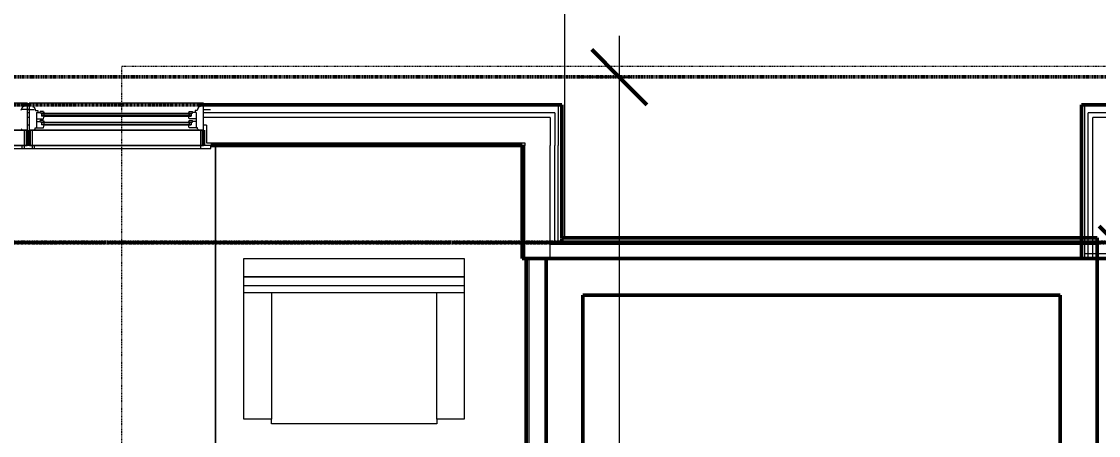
# Model space of a CAD drawing. Header units: inches. Extents: x -4217 to -1814, y 9706 to 12425.
# Drawn here: x -2754.6 to -2520, y 12046.7 to 12136.7 of the extents above; entities that cross this region are included whole.
import ezdxf

# ---------------------------------------------------------------- set-up
doc = ezdxf.new("R2010")
doc.units = ezdxf.units.IN
doc.header["$MEASUREMENT"] = 0
for name, pattern in [('Aligning Line 1_8_', [0.25, 0.125, -0.125]), ('Dash 1_16_', [0.125, 0.0625, -0.0625]), ('Double Dash 3_8_', [1, 0.375, -0.125, 0.125, -0.125, 0.125, -0.125]), ('Overhead 1_16_', [0.101562, 0.0625, -0.039062])]:
    doc.linetypes.add(name, pattern=pattern)
for name, color, linetype, lineweight in [('A-ANNO-DIMS', 211, 'Continuous', 9), ('A-ANNO-DIMS-96', 211, 'Continuous', 9), ('A-FLOR-1', 10, 'Continuous', 13), ('A-GLAZ-3', 7, 'Continuous', 9), ('A-GLAZ-4', 50, 'Continuous', 20), ('A-WALL', 113, 'Continuous', 13), ('A-WALL-11', 113, 'Continuous', 50), ('A-WALL-3', 250, 'Continuous', 50), ('A-WALL-4', 10, 'Continuous', 13), ('C-PROP-LINE-1', 250, 'Double Dash 3_8_', 50), ('C-PROP-LINE-2', 91, 'Dash 1_16_', 50), ('C-TOPO', 7, 'Continuous', 9), ('G-ANNO-SYMB-1', 147, 'Aligning Line 1_8_', 9), ('I-FURN', 30, 'Continuous', 9), ('I-FURN-1', 7, 'Continuous', 9), ('S-STRS-MBND-1', 7, 'Overhead 1_16_', 9)]:
    doc.layers.add(name, color=color, linetype=linetype, lineweight=lineweight)
doc.styles.add('Century Gothic', font='ufonts.com_century-gothic.ttf', dxfattribs={"height": 9})
doc.dimstyles.new('OD__1_8__Tol__', dxfattribs={"dimscale": 12, "dimtxt": 9.397514, "dimasz": 1, "dimexe": 0.75, "dimexo": 0.5, "dimgap": 0.125, "dimtad": 1, "dimdec": 3, "dimrnd": 0.125, "dimzin": 3, "dimdsep": 46, "dimlunit": 4, "dimtxsty": 'Century Gothic', "dimblk1": 'OBLIQUE', "dimblk2": 'OBLIQUE', "dimsah": 1, "dimcen": 0.09, "dimdle": 0.75, "dimazin": 0, "dimtfac": 1, "dimtdec": 4, "dimtix": 1, "dimtmove": 0, "dimatfit": 3, "dimfxl": 1, "dimtvp": 1, "dimtfill": 1, "dimfrac": 2, "dimtolj": 1, "dimtzin": 0, "dimarcsym": 2})

# ---------------------------------------------------------------- blocks, each defined once
blk = doc.blocks.new('DIMBLOCK1-FLOOR PLAN - 2ND FLOOR')
at = {"layer": 'A-ANNO-DIMS-96'}
for p, q in [((-3857.97, 12120.15), (-3857.97, 12244.86)), ((-2070.67, 12120.15), (-2070.67, 12244.86)), ((-3866.97, 12235.86), (-2061.67, 12235.86)), ((-3857.97, 12235.86), (-3857.97, 12120.15)), ((-2070.67, 12235.86), (-2070.67, 12120.15))]:
    blk.add_line(p, q, dxfattribs=at)
at = {"layer": 'A-ANNO-DIMS-96', "lineweight": 50}
for p, q in [((-3857.97, 12235.86), (-3851.97, 12241.86)), ((-2070.67, 12235.86), (-2064.67, 12241.86)), ((-3857.97, 12235.86), (-3863.97, 12229.86)), ((-2070.67, 12235.86), (-2076.67, 12229.86))]:
    blk.add_line(p, q, dxfattribs=at)
at = {"layer": 'A-ANNO-DIMS-96', "color": 0, "insert": (-3002.06, 12248.89), "char_height": 9, "width": 90.5741, "attachment_point": 1, "line_spacing_factor": 0.984502, "style": 'Century Gothic', "bg_fill": 3, "box_fill_scale": 1.25, "bg_fill_color": 256, "bg_fill_true_color": 13158600, "bg_fill_transparency": 0}
blk.add_mtext('148\' - 11 1/4"', dxfattribs=at)
blk = doc.blocks.new('_Oblique')
at = {"color": 0, "linetype": 'ByBlock', "lineweight": -2}
blk.add_line((-0.5, -0.5), (0.5, 0.5), dxfattribs=at)
blk = doc.blocks.new('DIMBLOCK8-FLOOR PLAN - 2ND FLOOR')
at = {"layer": 'A-ANNO-DIMS-96'}
for p, q in [((-2513.86, 12095.19), (-2513.86, 11846.79)), ((-2511.38, 12086.19), (-2522.86, 12086.19)), ((-2513.86, 12086.19), (-2511.38, 12086.19)), ((-2511.38, 11855.79), (-2522.86, 11855.79)), ((-2513.86, 11855.79), (-2511.38, 11855.79))]:
    blk.add_line(p, q, dxfattribs=at)
at = {"layer": 'A-ANNO-DIMS-96', "lineweight": 50}
for p, q in [((-2513.86, 12086.19), (-2519.86, 12092.19)), ((-2513.86, 12086.19), (-2507.86, 12080.19)), ((-2513.86, 11855.79), (-2519.86, 11861.79)), ((-2513.86, 11855.79), (-2507.86, 11849.79))]:
    blk.add_line(p, q, dxfattribs=at)
at = {"layer": 'A-ANNO-DIMS-96', "color": 0, "insert": (-2526.9, 11940.26), "char_height": 9, "width": 73.7481, "attachment_point": 1, "rotation": 90, "line_spacing_factor": 0.984502, "style": 'Century Gothic', "bg_fill": 3, "box_fill_scale": 1.25, "bg_fill_color": 256, "bg_fill_true_color": 13158600, "bg_fill_transparency": 0}
blk.add_mtext('19\' - 2 3/8"', dxfattribs=at)
blk = doc.blocks.new('DIMBLOCK10-FLOOR PLAN - 2ND FLOOR')
at = {"layer": 'A-ANNO-DIMS-96'}
for p, q in [((-2624.39, 12133.59), (-2624.39, 11682.99)), ((-2621.9, 12124.59), (-2633.39, 12124.59)), ((-2624.39, 12124.59), (-2621.9, 12124.59)), ((-2621.9, 11682.99), (-2633.39, 11682.99)), ((-2624.39, 11682.99), (-2621.9, 11682.99))]:
    blk.add_line(p, q, dxfattribs=at)
at = {"layer": 'A-ANNO-DIMS-96', "lineweight": 50}
for p, q in [((-2624.39, 12124.59), (-2630.39, 12130.59)), ((-2624.39, 12124.59), (-2618.39, 12118.59)), ((-2624.39, 11682.99), (-2630.39, 11688.99)), ((-2624.39, 11682.99), (-2618.39, 11676.99))]:
    blk.add_line(p, q, dxfattribs=at)
at = {"layer": 'A-ANNO-DIMS-96', "color": 0, "insert": (-2637.42, 11873.06), "char_height": 9, "width": 73.7481, "attachment_point": 1, "rotation": 90, "line_spacing_factor": 0.984502, "style": 'Century Gothic', "bg_fill": 3, "box_fill_scale": 1.25, "bg_fill_color": 256, "bg_fill_true_color": 13158600, "bg_fill_transparency": 0}
blk.add_mtext('36\' - 9 5/8"', dxfattribs=at)

msp = doc.modelspace()

# ---------------------------------------------------------------- linework, layer by layer
at = {"layer": 'A-FLOR-1'}
for p, q in [((-2712.32374, 12040.19243), (-2712.32374, 12109.7144)), ((-2712.32374, 12109.7144), (-2712.32374, 12040.19243))]:
    msp.add_line(p, q, dxfattribs=at)
at = {"layer": 'A-GLAZ-3'}
for p, q in [((-2751.74952, 12109.7144), (-2792.89796, 12109.7144)), ((-2792.89796, 12109.0894), (-2751.74952, 12109.0894)), ((-2791.27296, 12109.7144), (-2753.37452, 12109.7144)), ((-2713.34952, 12109.7144), (-2754.49796, 12109.7144)), ((-2754.49796, 12109.7144), (-2754.49796, 12109.0894)), ((-2754.49796, 12109.0894), (-2713.34952, 12109.0894)), ((-2753.99952, 12109.7144), (-2753.99952, 12109.0894)), ((-2752.87296, 12109.7144), (-2714.97452, 12109.7144)), ((-2752.24796, 12109.7144), (-2752.24796, 12109.0894)), ((-2751.74952, 12109.0894), (-2751.74952, 12109.7144)), ((-2715.59952, 12109.7144), (-2715.59952, 12109.0894)), ((-2713.34952, 12109.0894), (-2713.34952, 12109.7144))]:
    msp.add_line(p, q, dxfattribs=at)
at = {"layer": 'A-WALL'}
for p, q in [((-2644.07374, 12085.1894), (-2644.07374, 11724.7394)), ((-2640.57374, 12085.1894), (-2640.57374, 11837.1894)), ((-2520.07374, 11837.1894), (-2520.07374, 12085.1519))]:
    msp.add_line(p, q, dxfattribs=at)
at = {"layer": 'A-WALL-11'}
for p, q in [((-2640.32374, 12085.1894), (-2644.69874, 12085.1894)), ((-2644.69874, 12085.1894), (-2644.69874, 11837.1894)), ((-2640.32374, 11837.1894), (-2640.32374, 12085.1894)), ((-2520.32374, 12085.1519), (-2520.32374, 11837.1894)), ((-2515.94874, 12085.1519), (-2520.32374, 12085.1519))]:
    msp.add_line(p, q, dxfattribs=at)
at = {"layer": 'A-WALL-3'}
for p, q in [((-2713.34952, 12109.7144), (-2645.54874, 12109.7144)), ((-2645.54874, 12109.7144), (-2645.54874, 12089.6894)), ((-2645.54874, 12089.6894), (-2645.54874, 12085.1894)), ((-2645.54874, 12085.1894), (-2644.92374, 12085.1894))]:
    msp.add_line(p, q, dxfattribs=at)
at = {"layer": 'A-WALL-4'}
for p, q in [((-2714.28702, 12110.3394), (-2644.92374, 12110.3394)), ((-2644.92374, 12109.7144), (-2645.54874, 12109.7144)), ((-2644.92374, 12110.3394), (-2644.92374, 12109.7144)), ((-2644.92374, 12089.6894), (-2644.92374, 12109.7144)), ((-2521.22374, 12109.7144), (-2521.22374, 12110.3394)), ((-2644.92374, 12085.1894), (-2644.92374, 12089.6894))]:
    msp.add_line(p, q, dxfattribs=at)
at = {"layer": 'I-FURN'}
for p, q in [((-2658.14874, 12081.19243), (-2706.14874, 12081.19243)), ((-2706.14874, 12077.69243), (-2706.14874, 12081.19243)), ((-2706.14874, 12081.19243), (-2658.14874, 12081.19243)), ((-2658.14874, 12081.19243), (-2658.14874, 12077.69243)), ((-2658.14874, 12079.19243), (-2706.14874, 12079.19243)), ((-2706.14874, 12050.19243), (-2706.14874, 12077.69243)), ((-2658.14874, 12077.69243), (-2706.14874, 12077.69243)), ((-2700.14874, 12077.69243), (-2700.14874, 12050.19243)), ((-2664.14874, 12050.19243), (-2664.14874, 12077.69243)), ((-2658.14874, 12077.69243), (-2658.14874, 12050.19243)), ((-2700.14874, 12050.19243), (-2706.14874, 12050.19243)), ((-2700.14874, 12049.19243), (-2700.14874, 12050.19243)), ((-2664.14874, 12050.19243), (-2664.14874, 12049.19243)), ((-2658.14874, 12050.19243), (-2664.14874, 12050.19243)), ((-2664.14874, 12049.19243), (-2700.14874, 12049.19243))]:
    msp.add_line(p, q, dxfattribs=at)
at = {"layer": 'I-FURN-1'}
for p, q in [((-2706.14874, 12081.19243), (-2706.14874, 12085.19243)), ((-2706.14874, 12085.19243), (-2658.14874, 12085.19243)), ((-2658.14874, 12085.19243), (-2658.14874, 12081.19243))]:
    msp.add_line(p, q, dxfattribs=at)

# ---------------------------------------------------------------- dimensions: what is measured, and where the dimension line sits
at = {"layer": 'A-ANNO-DIMS'}
dim = msp.add_linear_dim(base=(-2070.67374, 12235.85696), p1=(-3857.97374, 12114.1519), p2=(-2070.67374, 12114.1519), dimstyle='OD__1_8__Tol__', override={"dimpost": '<>', "dimfxl": 1787.3}, dxfattribs=at)
dim.commit()
dim.dimension.update_dxf_attribs({"geometry": 'DIMBLOCK1-FLOOR PLAN - 2ND FLOOR', "text_midpoint": (-2964.32374, 12242.58198)})

# ---------------------------------------------------------------- next in the draw order: linework, layer by layer
at = {"layer": 'A-GLAZ-3'}
for p, q in [((-2750.21671, 12116.6519), (-2749.62296, 12116.6519)), ((-2750.21671, 12116.2769), (-2749.62296, 12116.2769)), ((-2749.74796, 12116.6519), (-2749.74796, 12116.2769)), ((-2749.62296, 12116.7769), (-2718.22452, 12116.7769)), ((-2749.62296, 12116.6519), (-2718.22452, 12116.6519)), ((-2749.62296, 12116.2769), (-2718.22452, 12116.2769)), ((-2749.62296, 12116.1519), (-2718.22452, 12116.1519)), ((-2717.63077, 12116.6519), (-2718.22452, 12116.6519)), ((-2717.63077, 12116.2769), (-2718.22452, 12116.2769)), ((-2718.09952, 12116.6519), (-2718.09952, 12116.2769)), ((-2753.37452, 12113.0894), (-2791.27296, 12113.0894)), ((-2753.99952, 12113.0894), (-2753.99952, 12109.7144)), ((-2753.37452, 12109.7144), (-2753.37452, 12113.0894)), ((-2714.97452, 12113.0894), (-2752.87296, 12113.0894)), ((-2752.87296, 12113.0894), (-2752.87296, 12109.7144)), ((-2752.24796, 12113.0894), (-2752.24796, 12109.7144)), ((-2750.21671, 12114.7144), (-2749.62296, 12114.7144)), ((-2750.21671, 12114.3394), (-2749.62296, 12114.3394)), ((-2749.74796, 12114.7144), (-2749.74796, 12114.3394)), ((-2749.62296, 12114.8394), (-2718.22452, 12114.8394)), ((-2749.62296, 12114.7144), (-2718.22452, 12114.7144)), ((-2749.62296, 12114.3394), (-2718.22452, 12114.3394)), ((-2749.62296, 12114.2144), (-2718.22452, 12114.2144)), ((-2717.63077, 12114.7144), (-2718.22452, 12114.7144)), ((-2717.63077, 12114.3394), (-2718.22452, 12114.3394)), ((-2718.09952, 12114.7144), (-2718.09952, 12114.3394)), ((-2715.59952, 12113.0894), (-2715.59952, 12109.7144)), ((-2714.97452, 12109.7144), (-2714.97452, 12113.0894))]:
    msp.add_line(p, q, dxfattribs=at)
at = {"layer": 'A-GLAZ-4'}
for p, q in [((-2753.31202, 12118.9644), (-2791.33546, 12118.9644)), ((-2754.3992, 12118.1519), (-2754.71827, 12117.3394)), ((-2754.12452, 12118.1519), (-2754.3992, 12118.1519)), ((-2754.12452, 12118.9644), (-2754.12452, 12118.1519)), ((-2753.31202, 12113.0894), (-2753.31202, 12118.9644)), ((-2714.91202, 12118.9644), (-2752.93546, 12118.9644)), ((-2752.93546, 12118.9644), (-2752.93546, 12113.0894)), ((-2752.12296, 12118.9644), (-2752.12296, 12118.1519)), ((-2752.12296, 12118.1519), (-2751.84827, 12118.1519)), ((-2751.84827, 12118.1519), (-2751.52921, 12117.3394)), ((-2715.9992, 12118.1519), (-2716.31827, 12117.3394)), ((-2715.72452, 12118.1519), (-2715.9992, 12118.1519)), ((-2715.72452, 12118.9644), (-2715.72452, 12118.1519)), ((-2714.91202, 12113.0894), (-2714.91202, 12118.9644)), ((-2752.93546, 12117.5894), (-2754.43546, 12117.5894)), ((-2753.31202, 12117.5894), (-2751.81202, 12117.5894)), ((-2751.52921, 12117.3394), (-2751.06046, 12117.3394)), ((-2751.34171, 12116.9019), (-2750.49796, 12116.9019)), ((-2751.34171, 12116.9019), (-2751.34171, 12113.5894)), ((-2751.34171, 12115.5269), (-2749.77921, 12115.5269)), ((-2751.06046, 12117.3394), (-2751.06046, 12116.9019)), ((-2749.77921, 12117.12065), (-2750.49796, 12117.12065)), ((-2750.49796, 12116.7769), (-2750.49796, 12117.12065)), ((-2749.62608, 12116.7769), (-2750.49796, 12116.7769)), ((-2750.21671, 12116.7769), (-2750.21671, 12116.1519)), ((-2749.62296, 12116.1519), (-2750.21671, 12116.1519)), ((-2749.77921, 12117.12065), (-2749.62608, 12116.7769)), ((-2749.77921, 12115.5269), (-2749.62296, 12116.1519)), ((-2718.22452, 12116.1519), (-2717.63077, 12116.1519)), ((-2718.06827, 12115.5269), (-2718.22452, 12116.1519)), ((-2718.06827, 12117.12065), (-2718.22139, 12116.7769)), ((-2718.22139, 12116.7769), (-2717.34952, 12116.7769)), ((-2718.06827, 12117.12065), (-2717.34952, 12117.12065)), ((-2716.50577, 12115.5269), (-2718.06827, 12115.5269)), ((-2717.63077, 12116.7769), (-2717.63077, 12116.1519)), ((-2717.34952, 12116.7769), (-2717.34952, 12117.12065)), ((-2716.50577, 12116.9019), (-2717.34952, 12116.9019)), ((-2716.78702, 12117.3394), (-2716.78702, 12116.9019)), ((-2716.31827, 12117.3394), (-2716.78702, 12117.3394)), ((-2716.50577, 12116.9019), (-2716.50577, 12113.5894)), ((-2714.91202, 12117.5894), (-2713.41202, 12117.5894)), ((-2791.33546, 12113.0894), (-2753.31202, 12113.0894)), ((-2754.65577, 12113.36956), (-2754.32189, 12113.0894)), ((-2752.93546, 12113.0894), (-2714.91202, 12113.0894)), ((-2751.59171, 12113.36956), (-2751.92559, 12113.0894)), ((-2751.59171, 12113.36956), (-2751.59171, 12113.5894)), ((-2751.59171, 12113.5894), (-2749.77921, 12113.5894)), ((-2751.34171, 12114.9644), (-2750.49796, 12114.9644)), ((-2749.77921, 12115.18315), (-2750.49796, 12115.18315)), ((-2750.49796, 12114.8394), (-2750.49796, 12115.18315)), ((-2749.62608, 12114.8394), (-2750.49796, 12114.8394)), ((-2750.21671, 12114.8394), (-2750.21671, 12114.2144)), ((-2749.62296, 12114.2144), (-2750.21671, 12114.2144)), ((-2749.77921, 12115.18315), (-2749.62608, 12114.8394)), ((-2749.77921, 12113.5894), (-2749.62296, 12114.2144)), ((-2718.22452, 12114.2144), (-2717.63077, 12114.2144)), ((-2718.06827, 12113.5894), (-2718.22452, 12114.2144)), ((-2718.06827, 12115.18315), (-2718.22139, 12114.8394)), ((-2718.22139, 12114.8394), (-2717.34952, 12114.8394)), ((-2718.06827, 12115.18315), (-2717.34952, 12115.18315)), ((-2716.25577, 12113.5894), (-2718.06827, 12113.5894)), ((-2717.63077, 12114.8394), (-2717.63077, 12114.2144)), ((-2717.34952, 12114.8394), (-2717.34952, 12115.18315)), ((-2716.50577, 12114.9644), (-2717.34952, 12114.9644)), ((-2716.25577, 12113.36956), (-2716.25577, 12113.5894)), ((-2716.25577, 12113.36956), (-2715.92189, 12113.0894))]:
    msp.add_line(p, q, dxfattribs=at)
at = {"layer": 'A-WALL-3'}
for p, q in [((-2752.93546, 12118.5894), (-2753.31202, 12118.5894)), ((-2484.13546, 12118.5894), (-2523.72374, 12118.5894)), ((-2523.72374, 12118.5894), (-2523.72374, 12118.3394)), ((-2523.72374, 12118.3394), (-2523.72374, 12109.7144)), ((-2753.31202, 12113.0894), (-2753.31202, 12109.7144)), ((-2752.93546, 12109.7144), (-2752.93546, 12113.0894)), ((-2714.91202, 12113.0894), (-2714.91202, 12109.7144))]:
    msp.add_line(p, q, dxfattribs=at)
at = {"layer": 'A-WALL-4'}
for p, q in [((-2752.93546, 12118.3394), (-2753.31202, 12118.3394)), ((-2522.97374, 12118.3394), (-2523.72374, 12118.3394)), ((-2523.72374, 12118.3394), (-2522.97374, 12118.3394)), ((-2484.13546, 12118.3394), (-2522.97374, 12118.3394)), ((-2522.97374, 12116.8394), (-2522.97374, 12118.3394)), ((-2752.93546, 12116.8394), (-2753.31202, 12116.8394)), ((-2752.93546, 12115.8394), (-2753.31202, 12115.8394)), ((-2522.97374, 12109.7144), (-2522.97374, 12116.8394)), ((-2484.13546, 12116.8394), (-2522.22374, 12116.8394)), ((-2522.22374, 12115.8394), (-2522.22374, 12116.8394)), ((-2522.22374, 12109.7144), (-2522.22374, 12115.8394)), ((-2484.13546, 12115.8394), (-2521.22374, 12115.8394)), ((-2521.22374, 12110.3394), (-2521.22374, 12115.8394)), ((-2752.93546, 12114.1519), (-2753.31202, 12114.1519)), ((-2714.28702, 12114.1519), (-2714.91202, 12114.1519)), ((-2714.28702, 12114.1519), (-2714.28702, 12110.3394))]:
    msp.add_line(p, q, dxfattribs=at)
at = {"layer": 'C-PROP-LINE-2'}
msp.add_line((-2068.92374, 12118.5894), (-2523.72374, 12118.5894), dxfattribs=at)
at = {"layer": 'G-ANNO-SYMB-1'}
msp.add_line((-2732.74303, 11811.24352), (-2732.74303, 12126.90448), dxfattribs=at)

# ---------------------------------------------------------------- next in the draw order: dimensions: what is measured, and where the dimension line sits
at = {"layer": 'A-ANNO-DIMS'}
for base, p1, p2, override, picture, middle in [((-2624.38578, 11682.9894), (-2615.9005, 12124.5894), (-2615.9005, 11682.9894), {"dimpost": '<>', "dimfxl": 441.6}, 'DIMBLOCK10-FLOOR PLAN - 2ND FLOOR', (-2631.1108, 11903.7894)), ((-2513.8637, 11855.7894), (-2505.37842, 12086.1894), (-2505.37842, 11855.7894), {"dimpost": '<>', "dimfxl": 230.4}, 'DIMBLOCK8-FLOOR PLAN - 2ND FLOOR', (-2520.58872, 11970.9894))]:
    dim = msp.add_linear_dim(base=base, p1=p1, p2=p2, angle=90, dimstyle='OD__1_8__Tol__', override=override, dxfattribs=at)
    dim.commit()
    dim.dimension.update_dxf_attribs({"geometry": picture, "text_midpoint": middle})

# ---------------------------------------------------------------- next in the draw order: linework, layer by layer
at = {"layer": 'A-WALL-3'}
for p, q in [((-2636.92374, 12118.5894), (-2714.91202, 12118.5894)), ((-2636.92374, 12118.3394), (-2636.92374, 12118.5894)), ((-2636.92374, 12109.7144), (-2636.92374, 12118.3394)), ((-2636.92374, 12089.6894), (-2636.92374, 12109.7144)), ((-2523.72374, 12109.7144), (-2523.72374, 12085.1894)), ((-2520.32374, 12089.6894), (-2636.92374, 12089.6894)), ((-2520.32374, 12085.1894), (-2520.32374, 12089.6894)), ((-2644.92374, 12085.1894), (-2639.42374, 12085.1894)), ((-2640.32374, 12085.1894), (-2640.32374, 11845.1894)), ((-2632.32374, 12085.1894), (-2640.32374, 12085.1894)), ((-2639.42374, 12085.1894), (-2520.32374, 12085.1894)), ((-2520.32374, 12085.1894), (-2632.32374, 12085.1894)), ((-2523.72374, 12085.1894), (-2515.09874, 12085.1894)), ((-2520.32374, 12077.1894), (-2520.32374, 12085.1894)), ((-2632.32374, 12077.1894), (-2528.32374, 12077.1894)), ((-2632.32374, 11845.1894), (-2632.32374, 12077.1894)), ((-2528.32374, 12077.1894), (-2528.32374, 11845.1894)), ((-2520.32374, 11845.1894), (-2520.32374, 12077.1894))]:
    msp.add_line(p, q, dxfattribs=at)
at = {"layer": 'A-WALL-4'}
for p, q in [((-2637.67374, 12118.3394), (-2714.91202, 12118.3394)), ((-2636.92374, 12118.3394), (-2637.67374, 12118.3394)), ((-2637.67374, 12118.3394), (-2636.92374, 12118.3394)), ((-2637.67374, 12118.3394), (-2637.67374, 12116.8394)), ((-2638.42374, 12116.8394), (-2714.91202, 12116.8394)), ((-2639.42374, 12115.8394), (-2714.91202, 12115.8394)), ((-2639.42374, 12115.8394), (-2639.42374, 12110.3394)), ((-2638.42374, 12116.8394), (-2638.42374, 12115.8394)), ((-2638.42374, 12115.8394), (-2638.42374, 12109.7144)), ((-2637.67374, 12116.8394), (-2637.67374, 12109.7144)), ((-2639.42374, 12110.3394), (-2639.42374, 12109.7144)), ((-2639.42374, 12089.6894), (-2639.42374, 12109.7144)), ((-2638.42374, 12089.6894), (-2638.42374, 12109.7144)), ((-2637.67374, 12089.6894), (-2637.67374, 12109.7144)), ((-2522.97374, 12085.1894), (-2522.97374, 12109.7144)), ((-2522.22374, 12085.1894), (-2522.22374, 12109.7144)), ((-2521.22374, 12085.1894), (-2521.22374, 12109.7144)), ((-2639.42374, 12088.1894), (-2639.42374, 12089.6894)), ((-2638.42374, 12088.9394), (-2638.42374, 12089.6894)), ((-2637.67374, 12088.9394), (-2637.67374, 12089.6894)), ((-2638.42374, 12088.1894), (-2639.42374, 12088.1894)), ((-2639.42374, 12085.1894), (-2639.42374, 12088.1894)), ((-2638.42374, 12088.1894), (-2639.42374, 12088.1894)), ((-2638.42374, 12088.1894), (-2638.42374, 12088.9394)), ((-2520.32374, 12088.1894), (-2638.42374, 12088.1894)), ((-2520.32374, 12088.9394), (-2637.67374, 12088.9394))]:
    msp.add_line(p, q, dxfattribs=at)
at = {"layer": 'C-PROP-LINE-1'}
for p, q in [((-3869.44796, 12124.68951), (-1910.86928, 12124.68951)), ((-3833.41046, 12088.68951), (-1910.86928, 12088.68951))]:
    msp.add_line(p, q, dxfattribs=at)
at = {"layer": 'C-PROP-LINE-2'}
for p, q in [((-2636.92374, 12118.5894), (-3860.72374, 12118.5894)), ((-2636.92374, 12118.5894), (-2636.92374, 12088.5894)), ((-2523.72374, 12088.5894), (-2523.72374, 12118.5894)), ((-2099.26202, 12088.5894), (-3832.16202, 12088.5894)), ((-2636.92374, 12088.5894), (-2523.72374, 12088.5894))]:
    msp.add_line(p, q, dxfattribs=at)
at = {"layer": 'C-TOPO'}
msp.add_line((-2636.32379, 12139.78931), (-2636.32379, 12089.68554), dxfattribs=at)
at = {"layer": 'G-ANNO-SYMB-1'}
msp.add_line((-2494.60857, 12126.90448), (-2732.74303, 12126.90448), dxfattribs=at)
at = {"layer": 'S-STRS-MBND-1'}
for p, q in [((-2632.32374, 12077.1894), (-2632.32374, 12029.1894)), ((-2528.32374, 12077.1894), (-2632.32374, 12077.1894)), ((-2528.32374, 12018.1894), (-2528.32374, 12077.1894))]:
    msp.add_line(p, q, dxfattribs=at)

doc.saveas('drawing.dxf')
